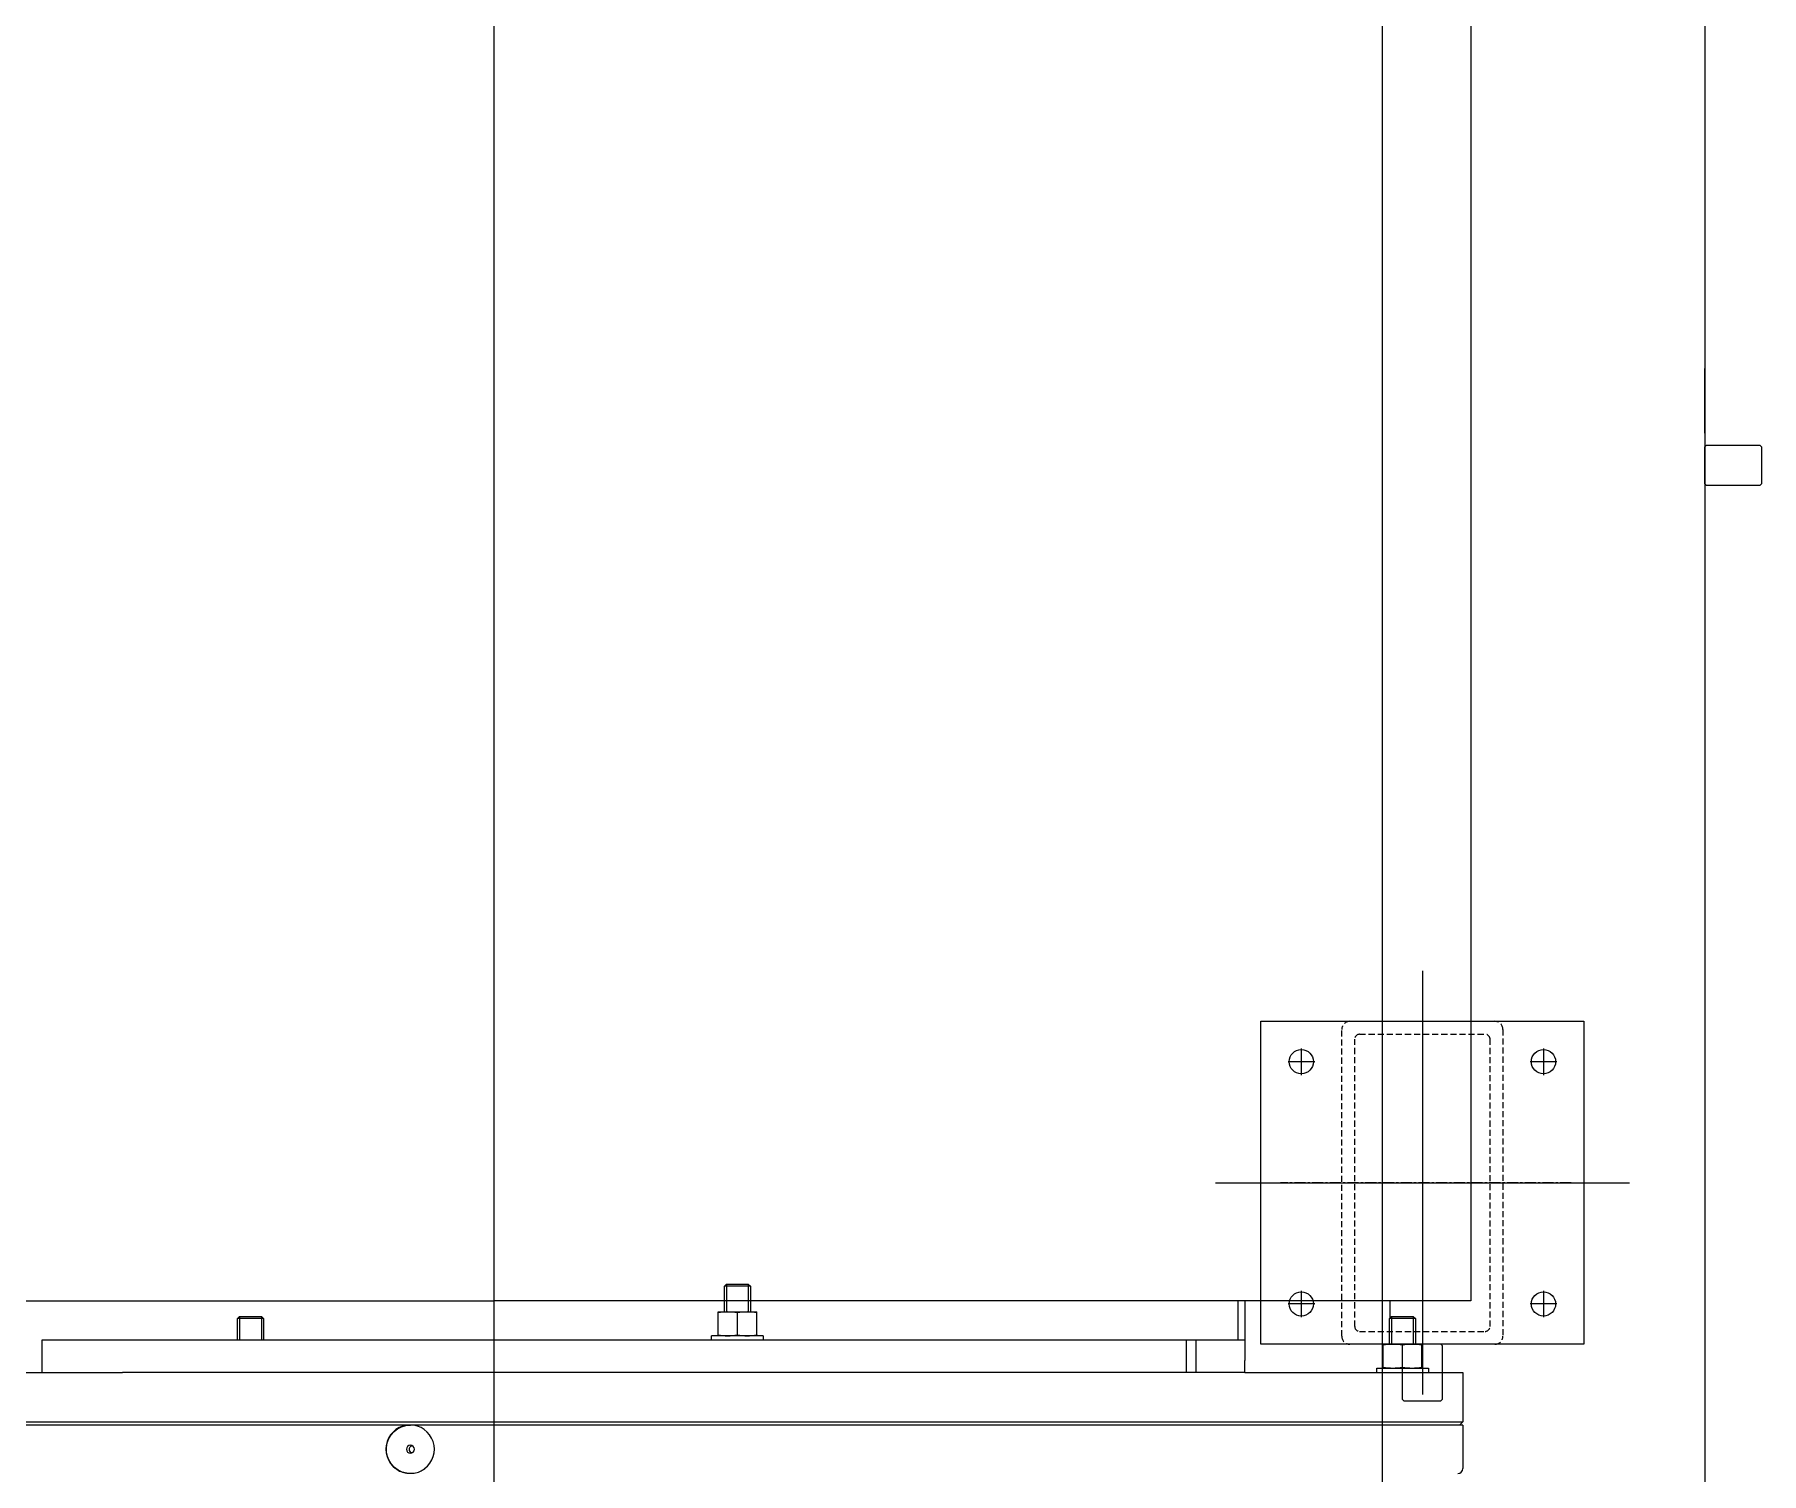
# Model space of a CAD drawing. Header units: millimetres. Extents: x 156850 to 204135, y 56350 to 74150.
# Drawn here: x 158316 to 159385, y 57423 to 58314 of the extents above; entities that cross this region are included whole.
import ezdxf

# ---------------------------------------------------------------- set-up
doc = ezdxf.new("R2010")
doc.units = ezdxf.units.MM
doc.header["$LTSCALE"] = 150
doc.linetypes.add('X-2F-PLAN$0$CENTER', pattern=[2, 1.25, -0.25, 0.25, -0.25])
doc.linetypes.add('X-2F-PLAN$0$DASHED2', pattern=[0.375, 0.25, -0.125])
doc.layers.add('-----33 Equipment', color=5, linetype='Continuous')

# ---------------------------------------------------------------- blocks, each defined once
blk = doc.blocks.new('X-2F-PLAN$0$A$C13F33EB5')
at = {"color": 0}
for p, q in [((692, 1244), (692, 639)), ((3102, 639), (18.2, 639)), ((692, 34), (692, 639)), ((1832, 34), (692, 34))]:
    blk.add_line(p, q, dxfattribs=at)
at = {"color": 0, "linetype": 'Continuous'}
for p, q in [((615, 39), (615, 1239)), ((617, 1239), (617, 39)), ((647.5, 1239), (647.5, 919)), ((667.5, 919), (647.5, 919)), ((647.5, 919), (647.5, 869)), ((667.5, 869), (667.5, 919)), ((647.5, 210), (647.5, 869)), ((667.5, 210), (667.5, 869)), ((667.5, 797.8), (681, 797.8)), ((682.2, 796.5), (667.5, 796.5)), ((681, 781.8), (681, 797.8)), ((681, 797.8), (682.2, 796.5)), ((682.2, 796.5), (682.2, 783)), ((682.2, 783), (667.5, 783)), ((681, 781.8), (667.5, 781.8)), ((682.2, 783), (681, 781.8)), ((585.2, 693), (585.2, 688.4)), ((615, 690.9), (615, 690.7)), ((667.5, 504.2), (670.3, 504.2)), ((670.3, 472.2), (670.3, 504.2)), ((670.8, 500.2), (670.3, 500.2)), ((670.3, 500.2), (670.3, 500.2)), ((670.8, 500.2), (684.6, 500.2)), ((684.6, 500.2), (685.1, 500.2)), ((685.1, 500.2), (685.1, 476.2)), ((685.1, 500.2), (685.1, 500.2)), ((685.1, 496.2), (701, 496.2)), ((702.2, 495), (685.1, 495)), ((701, 480.2), (701, 496.2)), ((701, 496.2), (702.2, 495)), ((702.2, 495), (702.2, 481.5)), ((670.8, 488.2), (684.6, 488.2)), ((702.2, 481.5), (685.1, 481.5)), ((702.2, 481.5), (701, 480.2)), ((670.3, 472.2), (667.5, 472.2)), ((670.8, 476.2), (670.3, 476.2)), ((670.3, 476.2), (670.3, 476.2)), ((670.8, 476.2), (684.6, 476.2)), ((684.6, 476.2), (685.1, 476.2)), ((701, 480.2), (685.1, 480.2)), ((685.1, 476.2), (685.1, 476.2)), ((647.5, 210), (667.5, 210)), ((647.5, 204), (647.5, 210)), ((647.5, 204), (667.5, 204)), ((647.5, 174), (647.5, 204)), ((667.5, 204), (667.5, 210)), ((667.5, 174), (667.5, 204)), ((647.5, 174), (647.5, 39)), ((647.5, 174), (655, 174)), ((692, 174), (655, 174)), ((692, 178.2), (667.5, 178.2)), ((647.5, 92.3), (650.3, 92.3)), ((650.3, 92.3), (650.3, 60.3)), ((650.8, 88.3), (650.3, 88.3)), ((650.3, 88.3), (650.3, 88.3)), ((650.8, 88.3), (664.6, 88.3)), ((664.6, 88.3), (665.1, 88.3)), ((665.1, 88.3), (665.1, 64.4)), ((665.1, 88.3), (665.1, 88.3)), ((650.8, 76.3), (664.6, 76.3)), ((665.1, 84.3), (681, 84.3)), ((682.2, 83.1), (665.1, 83.1)), ((681, 68.3), (681, 84.3)), ((681, 84.3), (682.2, 83.1)), ((692, 84.1), (681.2, 84.1)), ((682.2, 83.1), (682.2, 69.6)), ((650.3, 64.3), (650.3, 64.4)), ((650.8, 64.3), (650.3, 64.3)), ((650.8, 64.3), (664.6, 64.3)), ((664.6, 64.3), (665.1, 64.3)), ((682.2, 69.6), (665.1, 69.6)), ((681, 68.3), (665.1, 68.3)), ((665.1, 64.4), (665.1, 64.3)), ((682.2, 69.6), (681, 68.3)), ((650.3, 60.3), (647.5, 60.3)), ((615, 39), (588, 39)), ((617, 39), (615, 41)), ((647.5, 39), (617, 39))]:
    blk.add_line(p, q, dxfattribs=at)
for centre, radius, start, end in [((600.1, 690.8), 15.1, 143.3643, 171.8688), ((600, 690.9), 15, 216.7463, 143.2537), ((599.7, 690.8), 14.7, 189.452, 217.4127), ((706.7, 494.2), 36.4, 170.5216, 189.4784), ((648.6, 494.2), 36.4, 350.5216, 9.4784), ((706.7, 482.2), 36.4, 170.5216, 189.4784), ((648.6, 482.2), 36.4, 350.5216, 9.4784), ((686.7, 82.3), 36.4, 170.5216, 189.4784), ((628.6, 82.3), 36.4, 350.5216, 9.4784), ((686.7, 70.3), 36.4, 170.5216, 189.4784), ((628.6, 70.3), 36.4, 350.5216, 9.4784), ((588, 42), 3, 180, 270)]:
    blk.add_arc(centre, radius, start, end, dxfattribs=at)
at = {"color": 0, "linetype": 'Continuous', "extrusion": (0, 0, -1)}
for centre, major_axis, start_param, end_param in [((600, 690.7), (-15, 0), 0.15261, 3.141593), ((600, 688.9), (-2.46, 0), 0.363836, 2.777756)]:
    blk.add_ellipse(centre, major_axis=major_axis, ratio=0.996195, start_param=start_param, end_param=end_param, dxfattribs=at)
blk.add_ellipse((600, 690.7), major_axis=(-2.46, 0), ratio=0.996195, dxfattribs=at)
blk = doc.blocks.new('X-2F-PLAN$0$zw$C47F')
at = {"layer": '-----33 Equipment', "ltscale": 0.02}
blk.add_line((1443.2, 1686.3), (34.1, 1686.3), dxfattribs=at)
at = {"layer": '-----33 Equipment', "linetype": 'X-2F-PLAN$0$CENTER', "lineweight": 13, "ltscale": 19.304}
for p, q in [((746.8, 1239.4), (746.8, 983.1)), ((746.8, 1239.4), (746.8, 983.1)), ((878, 1111.3), (615.6, 1111.3)), ((878, 1111.3), (615.6, 1111.3))]:
    blk.add_line(p, q, dxfattribs=at)
at = {"layer": '-----33 Equipment', "linetype": 'X-2F-PLAN$0$CENTER', "ltscale": 0.036579}
for p, q in [((746.8, 1203.5), (746.8, 1023.5)), ((746.8, 1019.1), (746.8, 1199.1)), ((746.8, 1019.1), (746.8, 1199.1)), ((746.8, 1019.1), (746.8, 1199.1)), ((746.8, 1019.1), (746.8, 1199.1))]:
    blk.add_line(p, q, dxfattribs=at)
at = {"layer": '-----33 Equipment', "linetype": 'X-2F-PLAN$0$CENTER', "lineweight": 13, "ltscale": 1.524}
for p, q in [((671.8, 1178), (671.8, 1194.5)), ((821.8, 1178), (821.8, 1194.5)), ((680, 1186.3), (663.5, 1186.3)), ((830, 1186.3), (813.5, 1186.3)), ((671.8, 1028), (671.8, 1044.5)), ((821.8, 1028), (821.8, 1044.5)), ((680, 1036.3), (663.5, 1036.3)), ((830, 1036.3), (813.5, 1036.3))]:
    blk.add_line(p, q, dxfattribs=at)
at = {"layer": '-----33 Equipment', "linetype": 'X-2F-PLAN$0$DASHED2', "lineweight": 15, "ltscale": 0.1}
for p, q in [((646.8, 1066.4), (646.8, 1156.2)), ((651.8, 1161.2), (841.8, 1161.2)), ((846.8, 1156.2), (846.8, 1066.4)), ((654.8, 1150.2), (654.8, 1072.4)), ((657.8, 1153.2), (835.8, 1153.2)), ((838.8, 1150.2), (838.8, 1072.4)), ((841.8, 1061.4), (651.8, 1061.4)), ((657.8, 1069.4), (835.8, 1069.4))]:
    blk.add_line(p, q, dxfattribs=at)
at = {"layer": '-----33 Equipment'}
for p, q in [((3425.9, 1136.3), (159.8, 1136.3)), ((6141.1, 936.3), (159.8, 936.3)), ((1211.1, 936.3), (1251.1, 936.3))]:
    blk.add_line(p, q, dxfattribs=at)
blk.add_lwpolyline([(846.8, 1011.3), (646.8, 1011.3), (646.8, 1211.3), (846.8, 1211.3)], close=True, dxfattribs=at)
at = {"layer": '-----33 Equipment', "ltscale": 0.9}
for points in [[(645.8, 1123.8), (612.8, 1123.8), (611.8, 1122.8), (611.8, 1099.8), (612.8, 1098.8), (645.8, 1098.8), (646.8, 1099.8), (646.8, 1122.8)], [(1203.6, 935.3), (1203.6, 902.3), (1202.6, 901.3), (1179.6, 901.3), (1178.6, 902.3), (1178.6, 935.3), (1179.6, 936.3), (1202.6, 936.3)]]:
    blk.add_lwpolyline(points, close=True, dxfattribs=at)
at = {"layer": '-----33 Equipment'}
for centre in [(671.8, 1186.3), (821.8, 1186.3), (671.8, 1036.3), (821.8, 1036.3)]:
    blk.add_circle(centre, 7.5, dxfattribs=at)
at = {"layer": '-----33 Equipment', "linetype": 'X-2F-PLAN$0$DASHED2', "lineweight": 15, "ltscale": 0.1}
for centre, radius, start, end in [((651.8, 1156.2), 5, 90, 180), ((841.8, 1156.2), 5, 0, 90), ((657.8, 1150.2), 3, 90, 180), ((657.8, 1150.2), 3, 90, 180), ((835.8, 1150.2), 3, 0, 90), ((657.8, 1072.4), 3, 180, 270), ((835.8, 1072.4), 3, 270, 0), ((651.8, 1066.4), 5, 180, 270), ((841.8, 1066.4), 5, 270, 0)]:
    blk.add_arc(centre, radius, start, end, dxfattribs=at)
at = {"layer": '-----33 Equipment'}
blk.add_blockref('X-2F-PLAN$0$A$C13F33EB5', (-18.2, 1047.3), dxfattribs=at)

msp = doc.modelspace()

# ---------------------------------------------------------------- block references
at = {"layer": '-----33 Equipment', "rotation": 90.00000000000001}
msp.add_blockref('X-2F-PLAN$0$zw$C47F', (160286.3, 56856.2), dxfattribs=at)

doc.saveas('drawing.dxf')
